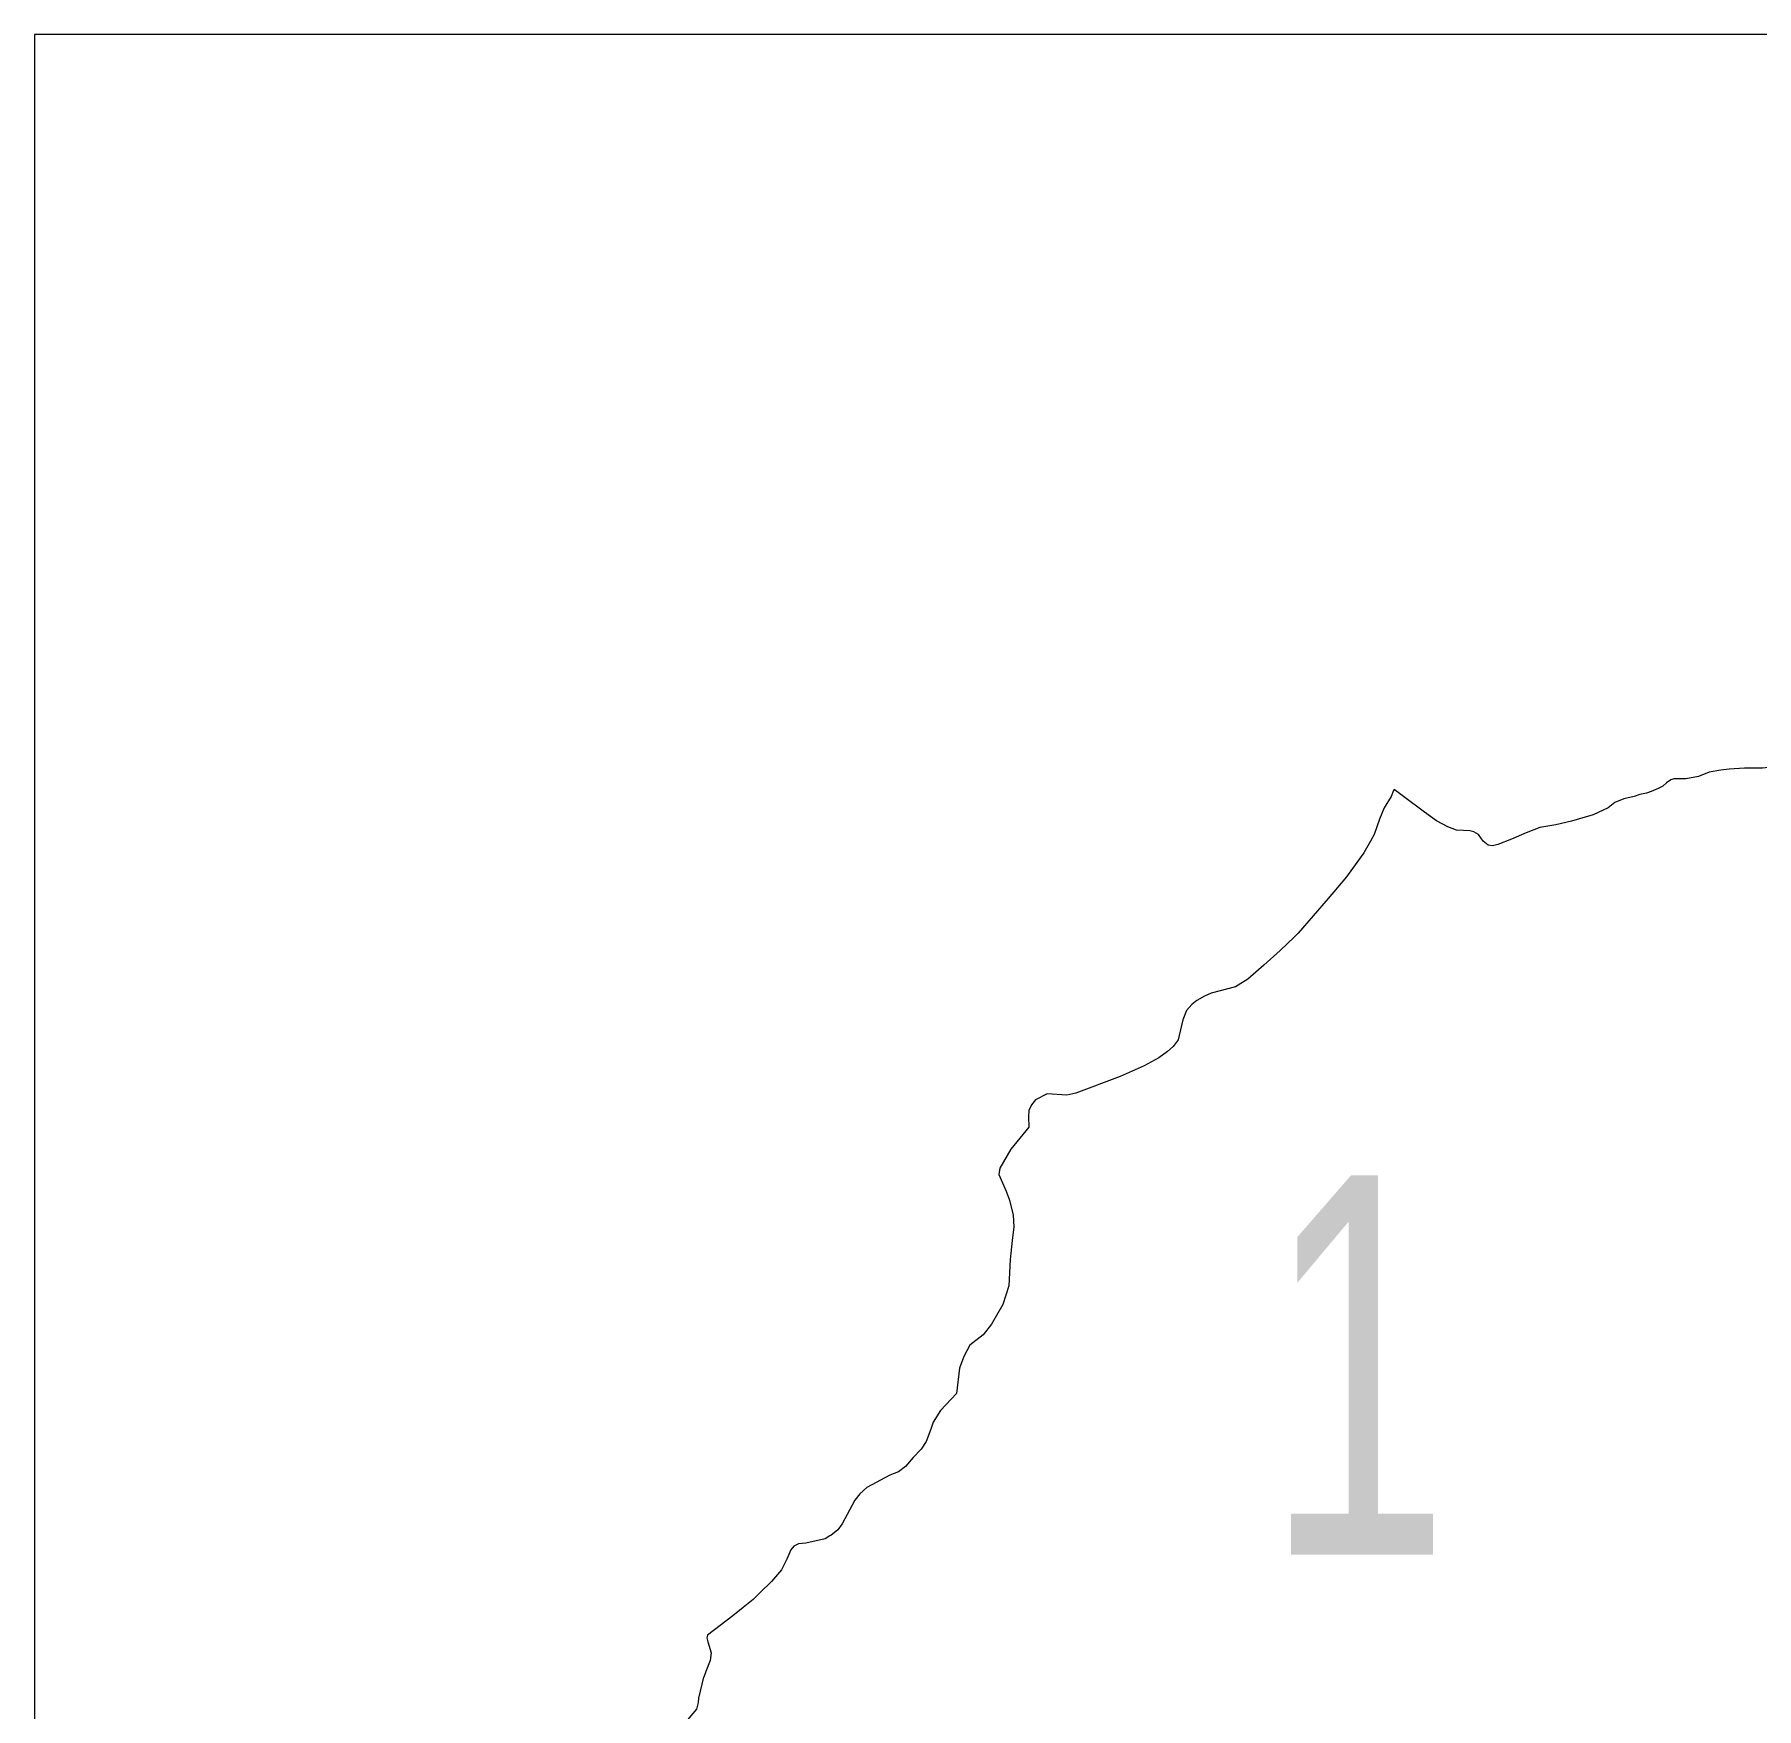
# Model space of a CAD drawing. Header units: metres. Extents: x 545098 to 555652, y 1854398 to 1862642.
# Drawn here: x 554200 to 554318.5, y 1862354.8 to 1862470 of the extents above; entities that cross this region are included whole.
import ezdxf

# ---------------------------------------------------------------- set-up
doc = ezdxf.new("R2010")
doc.units = ezdxf.units.M
doc.header["$LTSCALE"] = 6.8
doc.layers.add('61', color=7, linetype='Continuous', lineweight=13)

msp = doc.modelspace()

# ---------------------------------------------------------------- linework, layer by layer
at = {"layer": '61'}
msp.add_lwpolyline([(554200, 1862170), (554500, 1862170), (554500, 1862470), (554200, 1862470)], close=True, dxfattribs=at)
for points in [[(554315.22, 1862419.23), (554314.48, 1862418.93), (554313.62, 1862418.77), (554312.79, 1862418.77), (554312.58, 1862418.71), (554312.29, 1862418.5), (554312.28, 1862418.5)], [(554319.74, 1862419.6), (554318.89, 1862419.51), (554317.64, 1862419.5), (554316.59, 1862419.45), (554316.03, 1862419.37), (554315.22, 1862419.23)], [(554293.54, 1862418.04), (554293.51, 1862417.98), (554293.33, 1862417.56), (554292.87, 1862416.77), (554292.54, 1862415.99), (554292.17, 1862414.95), (554291.91, 1862414.48), (554291.47, 1862413.69), (554290.97, 1862413.02), (554290.27, 1862412.03), (554289.66, 1862411.3), (554289, 1862410.55), (554286.94, 1862408.16), (554286.69, 1862407.9), (554285.7, 1862406.97), (554284.58, 1862405.95)], [(554298.75, 1862415.19), (554298.32, 1862415.21), (554297.83, 1862415.25), (554297.23, 1862415.47), (554296.47, 1862415.89), (554295.63, 1862416.49), (554294.2, 1862417.56), (554293.54, 1862418.04)], [(554312.28, 1862418.5), (554312.04, 1862418.28), (554311.7, 1862418.1), (554311.23, 1862417.91), (554310.91, 1862417.79), (554310.45, 1862417.69), (554310.07, 1862417.56), (554309.34, 1862417.4), (554308.73, 1862417.14), (554308.27, 1862416.78), (554307.24, 1862416.3), (554305.75, 1862415.87), (554304.68, 1862415.61), (554303.58, 1862415.42), (554302.62, 1862415.05), (554301.63, 1862414.63), (554300.68, 1862414.25), (554300.31, 1862414.17), (554300.01, 1862414.22), (554299.68, 1862414.49), (554299.36, 1862414.95), (554299.02, 1862415.12), (554298.75, 1862415.19)], [(554284.58, 1862405.95), (554283.49, 1862405), (554282.64, 1862404.47), (554280.95, 1862404.03), (554280.5, 1862403.82), (554279.98, 1862403.52), (554279.63, 1862403.25), (554279.27, 1862402.84), (554279, 1862402.2), (554278.91, 1862401.8), (554278.68, 1862400.81), (554278.35, 1862400.36), (554277.96, 1862400.01), (554277.35, 1862399.57), (554276.35, 1862399.02), (554274.7, 1862398.29), (554271.64, 1862397.15), (554271.03, 1862397), (554269.68, 1862397.1)], [(554269.68, 1862397.1), (554268.87, 1862396.69), (554268.59, 1862396.34), (554268.42, 1862395.95), (554268.4, 1862395.53), (554268.42, 1862394.8)], [(554268.42, 1862394.8), (554267.17, 1862393.3), (554266.42, 1862391.98), (554266.35, 1862391.56), (554266.85, 1862390.4), (554267.08, 1862389.78), (554267.34, 1862388.76), (554267.37, 1862387.96), (554267.26, 1862387.01), (554267.12, 1862385.71), (554267.04, 1862383.89), (554266.63, 1862382.61), (554265.85, 1862381.24), (554265.27, 1862380.52), (554264.35, 1862379.8), (554263.93, 1862379.02), (554263.64, 1862378.23), (554263.43, 1862376.47)], [(554263.43, 1862376.47), (554262.34, 1862375.31), (554261.82, 1862374.5), (554261.68, 1862374.03), (554261.36, 1862373.18), (554261.01, 1862372.66), (554260.46, 1862372.07), (554259.93, 1862371.45), (554259.45, 1862371.08), (554258.86, 1862370.87), (554257.26, 1862370.01), (554256.78, 1862369.57), (554256.45, 1862369.15), (554255.56, 1862367.51), (554255.27, 1862367.11), (554254.78, 1862366.71), (554254.73, 1862366.68)], [(554254.73, 1862366.68), (554254.4, 1862366.48), (554253.08, 1862366.17), (554252.57, 1862366.13), (554252.25, 1862365.97), (554252.04, 1862365.73), (554251.77, 1862365.07), (554251.4, 1862364.35), (554250.72, 1862363.54), (554249.94, 1862362.79), (554249.44, 1862362.31), (554248.77, 1862361.75), (554248.04, 1862361.18), (554246.31, 1862359.84), (554246.26, 1862359.67), (554246.34, 1862359.39), (554246.56, 1862358.63), (554246.48, 1862358.11), (554246.2, 1862357.35), (554246.06, 1862356.97), (554246.04, 1862356.95)], [(554246.04, 1862356.95), (554245.68, 1862355.52), (554245.66, 1862355.21), (554245.56, 1862354.75), (554245.05, 1862354.16), (554244.25, 1862353.11), (554243.41, 1862352.05), (554242.32, 1862350.81), (554241.42, 1862349.97), (554240.77, 1862349.57), (554239.83, 1862349.23), (554238.58, 1862348.79), (554237.52, 1862348.35), (554236.95, 1862348.08), (554236.48, 1862347.71), (554235.72, 1862346.92), (554235.5, 1862346.44)]]:
    msp.add_lwpolyline(points, dxfattribs=at)

# ---------------------------------------------------------------- texts
at = {"layer": '61', "width": 0.65}
msp.add_text('1', height=26.12, dxfattribs=at).set_placement((554284.71, 1862365.38))

doc.saveas('drawing.dxf')
